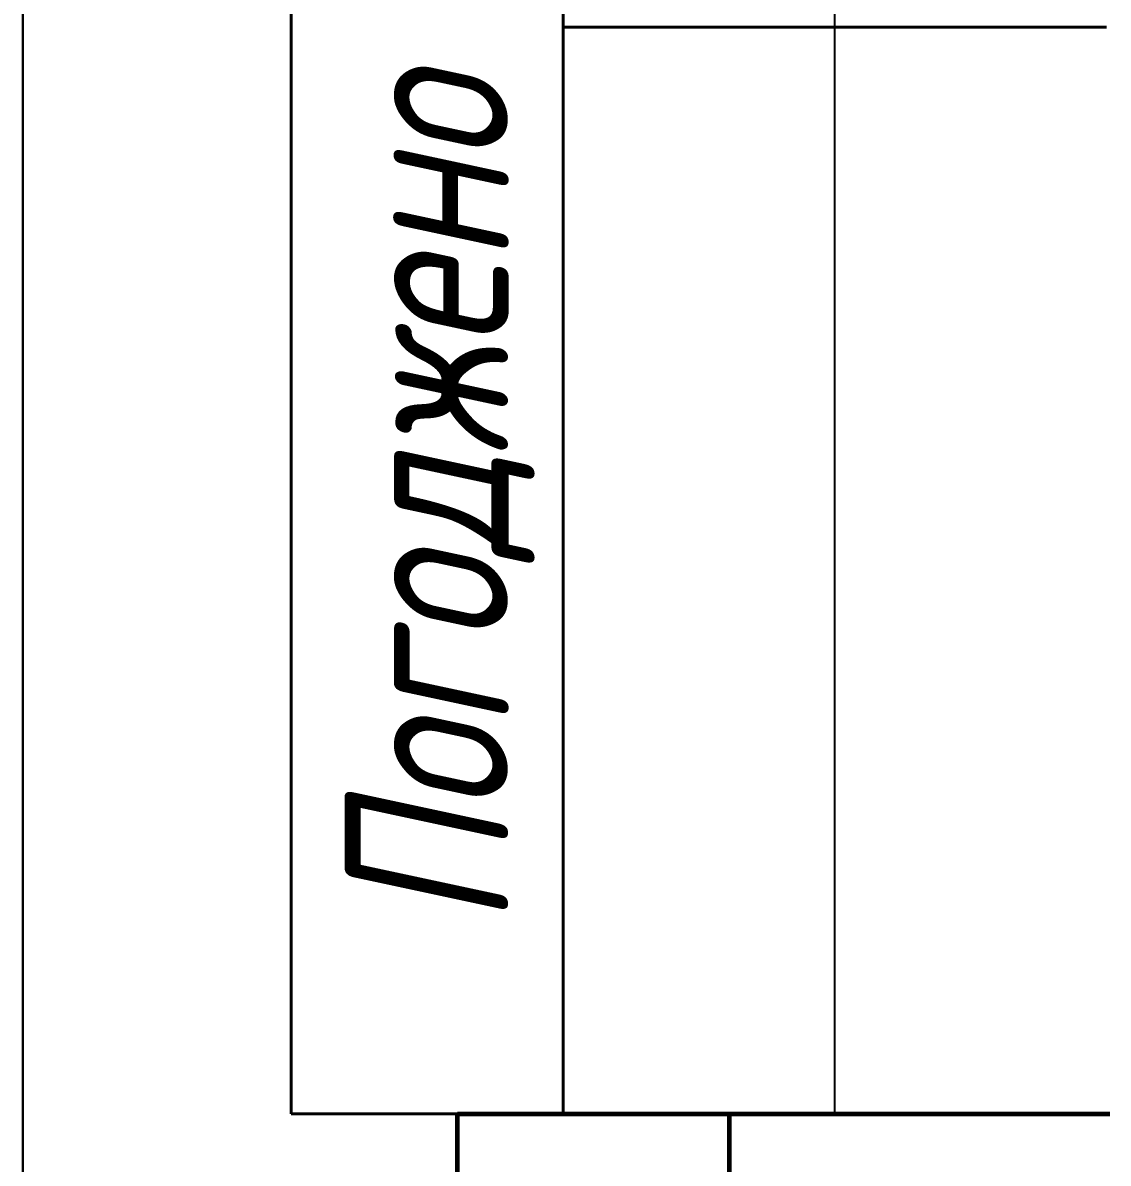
# Model space of a CAD drawing. Header units: millimetres. Extents: x 106762 to 114457, y 151306 to 151603.
# Drawn here: x 106762.18 to 106782.15, y 151394.8 to 151415.79 of the extents above; entities that cross this region are included whole.
import ezdxf
from ezdxf.enums import TextEntityAlignment as Align

# ---------------------------------------------------------------- set-up
doc = ezdxf.new("R2010")
doc.units = ezdxf.units.MM
doc.layers.add('Рамка внешняя', color=4, linetype='Continuous', lineweight=30, plot=False)
doc.styles.add('СГЕНЕРИР_СТИЛЬ_7', font='isocpeui.ttf')

# ---------------------------------------------------------------- blocks, each defined once
blk = doc.blocks.new('Рамка А3')
at = {"lineweight": 40}
for p, q in [((4.939, 90), (4.939, 155)), ((9.939, 155), (9.939, 90)), ((9.939, 110), (19.939, 110)), ((19.939, 90), (4.939, 90))]:
    blk.add_line(p, q, dxfattribs=at)
at = {"lineweight": 25}
blk.add_line((14.939, 90), (14.939, 155), dxfattribs=at)
at = {"linetype": 'Continuous', "lineweight": 60}
for p, q in [((8, 5), (8, 90)), ((8, 90), (20, 90)), ((13, 5), (13, 90))]:
    blk.add_line(p, q, dxfattribs=at)
at = {"layer": 'Рамка внешняя', "ltscale": 100}
blk.add_lwpolyline([(0, 0), (420, 0), (420, 297), (0, 297)], close=True, dxfattribs=at)
at = {"linetype": 'Continuous', "lineweight": 25, "style": 'СГЕНЕРИР_СТИЛЬ_7', "width": 0.8}
blk.add_text('Погоджено', height=3, rotation=90, dxfattribs=at).set_placement((7.439, 101.267), align=Align.MIDDLE_CENTER)

msp = doc.modelspace()

# ---------------------------------------------------------------- block references
msp.add_blockref('Рамка А3', (106762.177, 151305.71))

doc.saveas('drawing.dxf')
